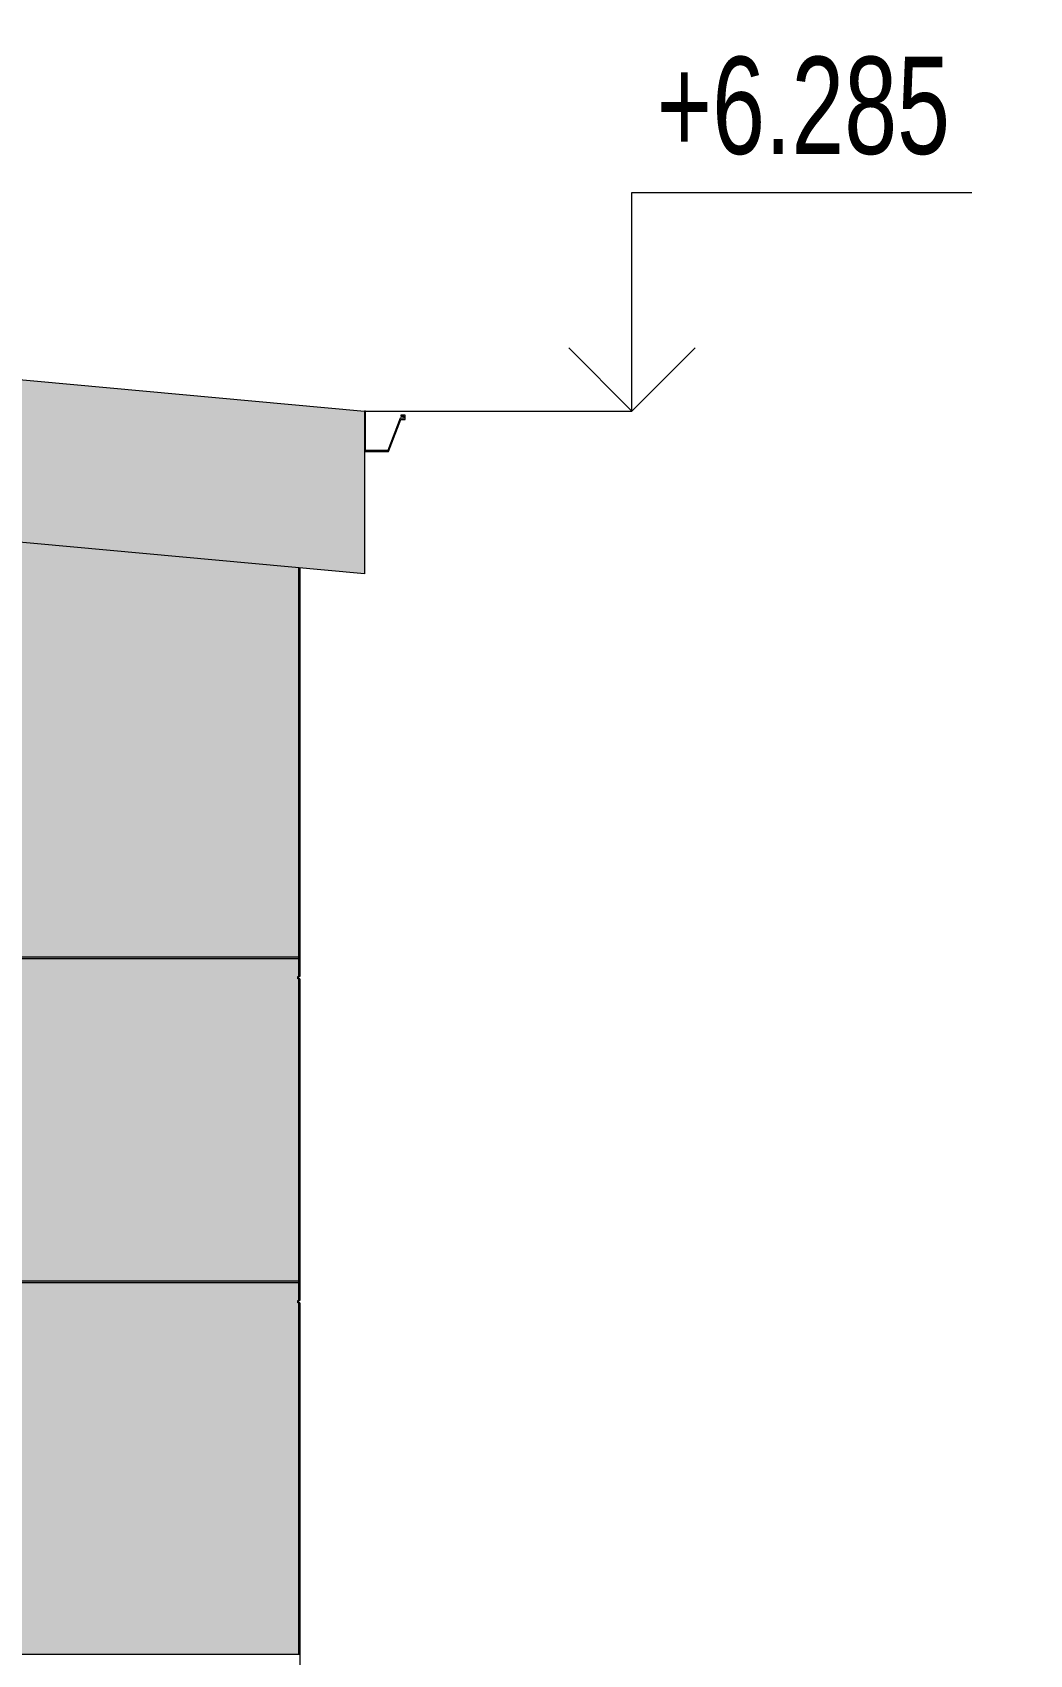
# Model space of a CAD drawing. Header units: millimetres. Extents: x -155050 to -36395, y -2753 to 7638.
# Drawn here: x -40881 to -37803, y 1700 to 6706 of the extents above; entities that cross this region are included whole.
import ezdxf

# ---------------------------------------------------------------- set-up
doc = ezdxf.new("R2010")
doc.units = ezdxf.units.MM
for name, color, linetype, lineweight in [('A-ROOF', 7, 'Continuous', 9), ('A-ROOF-OTLN', 7, 'Continuous', 9), ('A-WALL', 7, 'Continuous', 9), ('G-ANNO-DIMS', 7, 'Continuous', 9)]:
    doc.layers.add(name, color=color, linetype=linetype, lineweight=lineweight)
for name, color, linetype, lineweight, true_color in [('A-ROOF-2', 251, 'Continuous', 9, 0x505050), ('A-ROOF-OTLN-1', 7, 'Continuous', 9, 0x787878), ('A-WALL-1', 7, 'Continuous', 9, 0xd7d5cb)]:
    doc.layers.add(name, color=color, linetype=linetype, lineweight=lineweight, true_color=true_color)
doc.styles.add('Arial', font='arial.ttf', dxfattribs={"width": 0.7, "height": 300})

# ---------------------------------------------------------------- blocks, each defined once
blk = doc.blocks.new('Výškové kóty - Horní-314756-Řez 5')
at = {"layer": 'G-ANNO-DIMS'}
for p, q in [((190497.4, 7119), (189447.4, 7119)), ((190497.4, 6444), (190497.4, 7119)), ((190497.4, 6444), (190302.4, 6639)), ((190497.4, 6444), (190692.4, 6639))]:
    blk.add_line(p, q, dxfattribs=at)

msp = doc.modelspace()

# ---------------------------------------------------------------- hatches: boundary and pattern name
at = {"layer": 'A-ROOF-2'}
msp.add_hatch(color=256, dxfattribs=at).paths.add_polyline_path([(-39856, 5035), (-39856, 5537.1), (-49726, 6444), (-59596, 5537.1), (-59596, 5035), (-49726, 5941.9), (-39888, 5037.9)])
at = {"layer": 'A-ROOF-OTLN-1'}
msp.add_hatch(color=256, dxfattribs=at).paths.add_polyline_path([(-39781.8, 5412.2), (-39743.7, 5511.7), (-39731, 5511.7), (-39731, 5524.4), (-39743.7, 5524.4), (-39743.7, 5521.2), (-39734.2, 5521.2), (-39734.2, 5514.9), (-39746.1, 5514.9), (-39784.2, 5415.4), (-39852.8, 5415.4), (-39852.8, 5537.1), (-39856, 5537.1), (-39856, 5412.2)])
at = {"layer": 'A-WALL-1'}
h = msp.add_hatch(color=256, dxfattribs=at)
h.paths.add_polyline_path([(-51932.2, 1700), (-47226, 1700), (-47226, 2750), (-43226, 2750), (-43226, 1700), (-40058.4, 1700), (-40058.4, 2785.6), (-40062, 2785.6), (-40062, 2792.6), (-40058.4, 2792.6), (-40058.4, 2846.6), (-59198.5, 2846.6), (-59198.5, 1700), (-56198.5, 1700), (-56198.5, 2750), (-52226, 2750), (-52226, 1700), (-52028.1, 1700)])
h.paths.add_polyline_path([(-43493.5, 2853.6), (-40058.4, 2853.6), (-40058.4, 3785.6), (-40062, 3785.6), (-40062, 3792.6), (-40058.4, 3792.6), (-40058.4, 3846.6), (-59198.5, 3846.6), (-59198.5, 2853.6), (-43685.3, 2853.6)])
h.paths.add_polyline_path([(-56151.6, 3853.6), (-40058.4, 3853.6), (-40058.4, 5053.6), (-49726, 5941.9), (-59198.5, 5071.5), (-59198.5, 3853.6), (-56343.4, 3853.6)])
h = msp.add_hatch(color=256, dxfattribs=at)
h.paths.add_polyline_path([(-40056, 1700), (-40056, 2785.6), (-40058.4, 2785.6), (-40058.4, 1700)])
h.paths.add_polyline_path([(-40059.5, 2785.6), (-40059.5, 2792.6), (-40062, 2792.6), (-40060.8, 2785.6)])
h.paths.add_polyline_path([(-40056, 2792.6), (-40056, 3785.6), (-40058.4, 3785.6), (-40058.4, 2792.6)])
h.paths.add_polyline_path([(-40062, 3785.6), (-40059.5, 3785.6), (-40060.6, 3792.6), (-40062, 3792.6)])
h.paths.add_polyline_path([(-40058.4, 3792.6), (-40056, 3792.6), (-40056, 5053.4), (-40058.4, 5053.6), (-40058.4, 3846.6)])
for points in [[(-47904.7, 3846.6), (-40058.4, 3846.6), (-40058.4, 3853.6), (-59198.5, 3853.6), (-59198.5, 3846.6), (-48671.8, 3846.6)], [(-47904.7, 2846.6), (-40058.4, 2846.6), (-40058.4, 2853.6), (-59198.5, 2853.6), (-59198.5, 2846.6), (-48671.8, 2846.6)]]:
    msp.add_hatch(color=256, dxfattribs=at).paths.add_polyline_path(points)

# ---------------------------------------------------------------- linework, layer by layer
at = {"layer": 'A-ROOF'}
for p, q in [((-49726, 6444), (-39856, 5537.1)), ((-39856, 5035), (-49726, 5941.9)), ((-39856, 5412.2), (-39856, 5035))]:
    msp.add_line(p, q, dxfattribs=at)
at = {"layer": 'A-ROOF-OTLN'}
for p, q in [((-39852.8, 5537.1), (-39856, 5537.1)), ((-39856, 5537.1), (-39856, 5412.2)), ((-39852.8, 5415.4), (-39852.8, 5537.1)), ((-39746.1, 5514.9), (-39784.2, 5415.4)), ((-39781.8, 5412.2), (-39743.7, 5511.7)), ((-39734.2, 5514.9), (-39746.1, 5514.9)), ((-39731, 5524.4), (-39743.7, 5524.4)), ((-39743.7, 5524.4), (-39743.7, 5521.2)), ((-39743.7, 5521.2), (-39734.2, 5521.2)), ((-39743.7, 5511.7), (-39731, 5511.7)), ((-39734.2, 5521.2), (-39734.2, 5514.9)), ((-39731, 5511.7), (-39731, 5524.4)), ((-39856, 5412.2), (-39781.8, 5412.2)), ((-39784.2, 5415.4), (-39852.8, 5415.4))]:
    msp.add_line(p, q, dxfattribs=at)
at = {"layer": 'A-WALL'}
for p, q in [((-40058.4, 3792.6), (-40058.4, 5053.6)), ((-40056, 5053.4), (-40056, 3792.6)), ((-59398.5, 3853.6), (-40058.4, 3853.6)), ((-40058.4, 3846.6), (-59398.5, 3846.6)), ((-40062, 3785.6), (-40062, 3792.6)), ((-40062, 3792.6), (-40056, 3792.6)), ((-40056, 3785.6), (-40062, 3785.6)), ((-40059.5, 3785.6), (-40059.5, 3792.6)), ((-40058.4, 2792.6), (-40058.4, 3785.6)), ((-40056, 3785.6), (-40056, 2792.6)), ((-59398.5, 2853.6), (-40058.4, 2853.6)), ((-40058.4, 2846.6), (-59398.5, 2846.6)), ((-40062, 2785.6), (-40062, 2792.6)), ((-40062, 2792.6), (-40056, 2792.6)), ((-40056, 2785.6), (-40062, 2785.6)), ((-40059.5, 2785.6), (-40059.5, 2792.6)), ((-40058.4, 1700), (-40058.4, 2785.6)), ((-40056, 2785.6), (-40056, 1700)), ((-40056, 1700), (-43226, 1700)), ((-40056, 1700), (-40056, -450))]:
    msp.add_line(p, q, dxfattribs=at)
at = {"layer": 'G-ANNO-DIMS'}
msp.add_line((-39852.8, 5537.1), (-39030.8, 5537.1), dxfattribs=at)

# ---------------------------------------------------------------- block references
at = {"layer": 'G-ANNO-DIMS', "extrusion": (0, 0, -1)}
msp.add_blockref('Výškové kóty - Horní-314756-Řez 5', (-151466.6, -906.9), dxfattribs=at)

# ---------------------------------------------------------------- texts
at = {"layer": 'G-ANNO-DIMS', "insert": (-38954.1, 6630.7), "char_height": 300, "width": 1076.125, "attachment_point": 1, "line_spacing_factor": 0.941778, "style": 'Arial', "bg_fill": 3, "box_fill_scale": 1.25, "bg_fill_color": 256, "bg_fill_true_color": 13158600, "bg_fill_transparency": 0}
msp.add_mtext('+6.285', dxfattribs=at)

doc.saveas('drawing.dxf')
